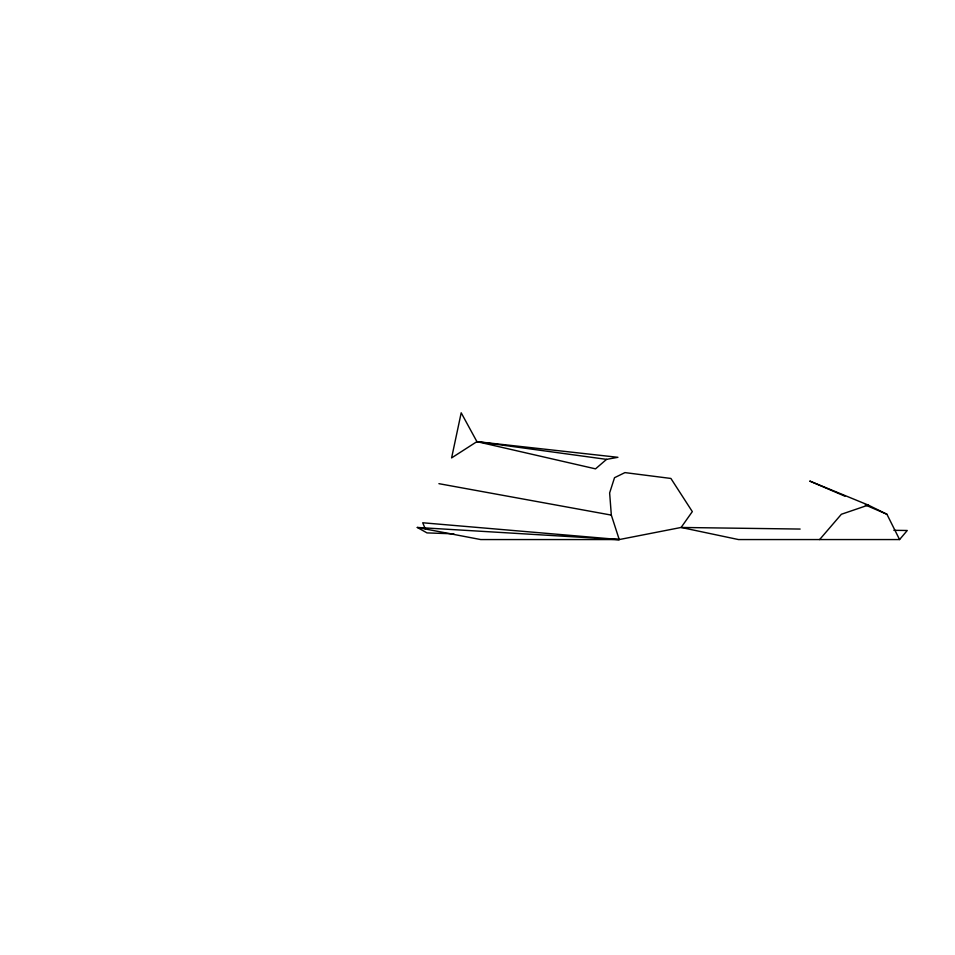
<?xml version="1.0" encoding="UTF-8"?>
<svg xmlns="http://www.w3.org/2000/svg" width="955" height="955" viewBox="0 0 955 955"><rect width="100%" height="100%" fill="white"/><g stroke="black" fill="none" stroke-linecap="round" stroke-linejoin="round"><path stroke-width="1.43" d="M453.828 533.833L427.004 532.902L417.299 527.458L480.723 539.563L619.234 539.563L681.118 527.458L738.49 539.563L899.574 539.563L907.25 530.491L893.856 530.312M819.629 539.563L841.367 514.268L868.286 505.088L886.932 514.268L899.574 539.563M606.544 459.367L595.526 468.857L476.915 441.64L451.608 457.899L461.193 412.811L476.915 441.64L606.544 459.367L617.921 457.314L476.915 441.64M800.135 529.058L681.118 527.458L692.315 511.617L670.899 478.455L624.952 472.606L614.519 477.703L609.636 492.935L611.331 515.103L619.234 539.563L595.395 538.739M417.299 527.458L619.234 539.563L422.707 522.767L425.393 529.094M438.918 483.672L611.331 515.103M868.286 505.088L809.733 481.057L844.948 496.206M865.266 504.944L886.932 514.268"/></g></svg>
